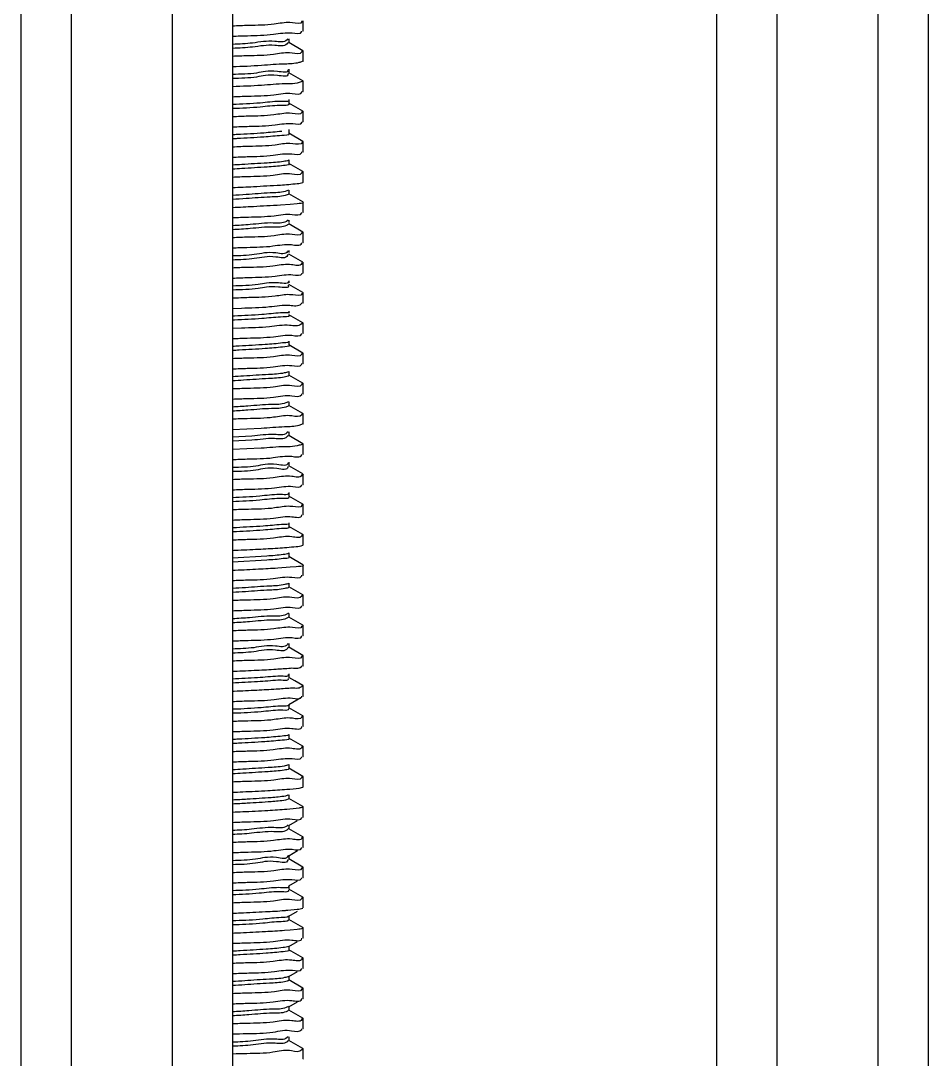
# Model space of a CAD drawing. Extents: x 12811826 to 27008858, y -1172757 to 50528.
# Drawn here: x 13487468.3 to 13487730, y -155750.6 to -155450.9 of the extents above; entities that cross this region are included whole.
import ezdxf

# ---------------------------------------------------------------- set-up
doc = ezdxf.new("R2010")
doc.units = 0
doc.header["$LTSCALE"] = 1000
doc.header["$MEASUREMENT"] = 0
doc.layers.add('02___PRT_ALL_AXES', color=7, linetype='Continuous')

# ---------------------------------------------------------------- blocks, each defined once
blk = doc.blocks.new('抗震大样2')
at = {"color": 2, "linetype": 'Continuous'}
for p, q in [((3950.32, 185.93), (3950.32, -2472.71)), ((3971.09, 185.93), (3971.09, -2472.71)), ((4012.63, 185.93), (4012.63, -2472.71)), ((4037.56, 185.93), (4037.56, -2472.71)), ((4303.42, 185.93), (4303.42, -2472.71)), ((4324.19, 185.93), (4324.19, -2472.71)), ((4261.88, -266.34), (4261.88, -2020.43)), ((4236.96, -283.61), (4236.96, -2003.17))]:
    blk.add_line(p, q, dxfattribs=at)
at = {"color": 133, "linetype": 'Continuous'}
for p, q in [((4062.27, -471.73), (4061.21, -471.64)), ((4066.17, -470.95), (4066.18, -471.22)), ((4066.52, -475.18), (4066.64, -475.04)), ((4060.39, -478.31), (4060.04, -478.76)), ((4060.88, -480.03), (4060.88, -478.37)), ((4060.46, -479.83), (4060.04, -480.42)), ((4066.52, -483.22), (4060.75, -479.88)), ((4066.16, -483.34), (4066.1, -483.71)), ((4066.52, -483.22), (4066.64, -483.35)), ((4062.1, -484.21), (4061.08, -484.11)), ((4066.52, -487.64), (4066.64, -487.51)), ((4060.41, -491.06), (4060.42, -491.12)), ((4060.88, -492.49), (4060.88, -490.83)), ((4060.38, -492.64), (4060.42, -492.78)), ((4066.52, -495.68), (4060.75, -492.34)), ((4066.52, -495.68), (4066.64, -495.82)), ((4061.32, -496.88), (4059.2, -496.91)), ((4066.52, -500.11), (4066.64, -499.97)), ((4066.52, -508.14), (4060.75, -504.8)), ((4060.88, -504.95), (4060.88, -503.29)), ((4062.17, -509.12), (4061.09, -509.03)), ((4066.16, -508.29), (4066.13, -508.63)), ((4066.52, -508.14), (4066.64, -508.28)), ((4066.52, -512.57), (4066.64, -512.43)), ((4066.52, -520.6), (4060.75, -517.26)), ((4060.88, -517.42), (4060.88, -515.76)), ((4062.43, -521.56), (4061.21, -521.47)), ((4066.52, -520.6), (4066.64, -520.74)), ((4066.52, -525.03), (4066.64, -524.9)), ((4066.52, -533.07), (4060.75, -529.73)), ((4060.88, -529.88), (4060.88, -528.22)), ((4062, -534.07), (4061.08, -533.98)), ((4066.14, -533.16), (4066.05, -533.55)), ((4066.52, -533.07), (4066.64, -533.2)), ((4066.52, -537.49), (4066.64, -537.36)), ((4060.67, -540.7), (4059.24, -541.22)), ((4066.52, -545.53), (4060.75, -542.19)), ((4060.88, -542.34), (4060.88, -540.68)), ((4061.27, -546.65), (4057.26, -546.9)), ((4064.23, -546.28), (4061.27, -546.65)), ((4066.52, -545.53), (4066.64, -545.67)), ((4066.52, -549.96), (4066.64, -549.82)), ((4060.53, -553.07), (4059.78, -553.59)), ((4066.52, -557.99), (4060.75, -554.65)), ((4060.88, -553.97), (4060.88, -553.14)), ((4062.12, -558.98), (4061.09, -558.88)), ((4066.18, -558.08), (4066.08, -558.49)), ((4066.52, -557.99), (4066.64, -558.13)), ((4066.52, -562.42), (4066.64, -562.28)), ((4060.31, -565.65), (4060.21, -565.95)), ((4060.36, -567.07), (4060.21, -567.61)), ((4066.52, -570.45), (4060.75, -567.11)), ((4060.88, -566.44), (4060.88, -565.6)), ((4061.88, -571.46), (4061.08, -571.38)), ((4066.12, -570.55), (4066.05, -570.93)), ((4066.52, -570.45), (4066.64, -570.59)), ((4066.52, -574.88), (4066.64, -574.74)), ((4060.44, -579.81), (4060.54, -579.98)), ((4066.52, -582.92), (4060.75, -579.57)), ((4060.88, -578.9), (4060.88, -578.07)), ((4062.44, -583.87), (4061.09, -583.78)), ((4066.52, -582.92), (4066.64, -583.05)), ((4037.56, -589.47), (4041.21, -589.31)), ((4060.88, -591.36), (4060.88, -590.53)), ((4066.52, -587.34), (4066.64, -587.21)), ((4038.39, -592.63), (4037.56, -592.67)), ((4038.39, -594.29), (4037.56, -594.33)), ((4066.52, -595.38), (4060.75, -592.04)), ((4041.21, -597.61), (4037.56, -597.78)), ((4066.26, -595.33), (4065.86, -595.87)), ((4066.52, -595.38), (4066.64, -595.51)), ((4060.88, -604.65), (4060.88, -602.99)), ((4066.52, -599.81), (4066.64, -599.67)), ((4066.52, -607.84), (4060.75, -604.5)), ((4062.05, -608.84), (4061.08, -608.74)), ((4066.17, -607.94), (4066.08, -608.33)), ((4066.52, -607.84), (4066.64, -607.98)), ((4060.88, -617.12), (4060.88, -615.45)), ((4066.52, -612.27), (4066.64, -612.13)), ((4066.52, -620.3), (4060.75, -616.96)), ((4066.15, -620.39), (4066.05, -620.79)), ((4066.52, -620.3), (4066.64, -620.44)), ((4062.02, -621.3), (4061.08, -621.21)), ((4066.52, -624.73), (4066.64, -624.59)), ((4060.62, -627.89), (4059.48, -628.42)), ((4060.88, -629.58), (4060.88, -627.92)), ((4066.52, -632.77), (4060.75, -629.42)), ((4066.18, -632.85), (4066.07, -633.26)), ((4066.52, -632.77), (4066.64, -632.9)), ((4062.06, -633.76), (4061.08, -633.67)), ((4066.52, -637.19), (4066.64, -637.06)), ((4037.56, -639.32), (4049.34, -638.76)), ((4060.43, -640.3), (4059.98, -640.78)), ((4060.52, -641.84), (4059.98, -642.44)), ((4066.52, -645.23), (4060.75, -641.89)), ((4060.88, -642.04), (4060.88, -640.38)), ((4045.58, -642.08), (4037.56, -642.52)), ((4045.58, -643.75), (4037.56, -644.18)), ((4066.52, -645.23), (4066.64, -645.36)), ((4049.34, -647.07), (4037.56, -647.63)), ((4061.31, -646.46), (4059.02, -646.48)), ((4066.52, -649.65), (4066.64, -649.52)), ((4060.34, -654.6), (4060.37, -654.81)), ((4060.36, -653.04), (4060.37, -653.15)), ((4066.52, -657.69), (4060.75, -654.35)), ((4060.88, -654.5), (4060.88, -652.84)), ((4061.94, -658.69), (4061.08, -658.61)), ((4066.13, -657.79), (4066.05, -658.17)), ((4066.52, -657.69), (4066.64, -657.83)), ((4066.52, -662.12), (4066.64, -661.98)), ((4066.52, -670.15), (4060.75, -666.81)), ((4060.88, -666.97), (4060.88, -665.3)), ((4062.34, -671.12), (4061.21, -671.02)), ((4066.18, -670.33), (4066.17, -670.63)), ((4066.52, -670.15), (4066.64, -670.29)), ((4066.52, -674.58), (4066.64, -674.44)), ((4066.52, -682.62), (4060.75, -679.27)), ((4060.88, -679.43), (4060.88, -677.77)), ((4062.06, -683.61), (4061.08, -683.52)), ((4066.14, -682.8), (4066.14, -683.08)), ((4066.52, -682.62), (4066.64, -682.75)), ((4066.52, -687.04), (4066.64, -686.91)), ((4051.63, -691.54), (4037.56, -692.37)), ((4051.63, -693.2), (4037.56, -694.03)), ((4066.52, -695.08), (4060.75, -691.74)), ((4060.88, -691.89), (4060.88, -690.23)), ((4061.24, -696.16), (4056.18, -696.52)), ((4063.77, -695.89), (4061.24, -696.16)), ((4066.52, -695.08), (4066.64, -695.21)), ((4066.52, -699.5), (4066.64, -699.37)), ((4066.52, -707.54), (4060.75, -704.2)), ((4060.88, -704.35), (4060.88, -702.69)), ((4062.03, -708.54), (4061.08, -708.44)), ((4066.16, -707.62), (4066.05, -708.02)), ((4066.52, -707.54), (4066.64, -707.68)), ((4066.52, -711.97), (4066.64, -711.83)), ((4060.56, -715.09), (4059.7, -715.61)), ((4066.52, -720), (4060.75, -716.66)), ((4060.88, -716.82), (4060.88, -715.15)), ((4062.22, -720.98), (4061.21, -720.89)), ((4066.17, -720.21), (4066.18, -720.46)), ((4066.52, -720), (4066.64, -720.14)), ((4060.33, -727.61), (4060.15, -727.98)), ((4060.88, -729.28), (4060.88, -727.62)), ((4066.52, -724.43), (4066.64, -724.29)), ((4060.38, -729.13), (4060.15, -729.64)), ((4066.52, -732.46), (4060.75, -729.12)), ((4062.17, -733.45), (4061.09, -733.35)), ((4066.16, -732.62), (4066.13, -732.95)), ((4066.52, -732.46), (4066.64, -732.6)), ((4060.88, -741.74), (4060.88, -740.08)), ((4066.52, -736.89), (4066.64, -736.76)), ((4060.47, -741.93), (4060.5, -742)), ((4063.18, -742.99), (4060.75, -741.59)), ((4066.52, -744.93), (4063.18, -742.99)), ((4066.27, -744.9), (4065.91, -745.4)), ((4066.52, -744.93), (4066.64, -745.06)), ((4060.75, -752.7), (4065.66, -749.85)), ((4060.88, -754.2), (4060.88, -752.54)), ((4066.52, -749.35), (4066.64, -749.22)), ((4066.52, -757.39), (4060.75, -754.05)), ((4066.17, -757.52), (4066.13, -757.88)), ((4066.52, -757.39), (4066.64, -757.53)), ((4062.23, -758.37), (4061.21, -758.27)), ((4066.52, -761.82), (4066.64, -761.68)), ((4060.88, -766.67), (4060.88, -765)), ((4066.52, -769.85), (4060.75, -766.51)), ((4066.13, -770.03), (4066.13, -770.32)), ((4066.52, -769.85), (4066.64, -769.99)), ((4062.01, -770.85), (4061.08, -770.76)), ((4066.52, -774.28), (4066.64, -774.14)), ((4066.52, -782.31), (4060.75, -778.97)), ((4060.88, -779.13), (4060.88, -777.47)), ((4062.11, -783.3), (4061.09, -783.21)), ((4066.18, -782.4), (4066.08, -782.81)), ((4066.52, -782.31), (4066.64, -782.45)), ((4064.95, -787.12), (4066.52, -786.74)), ((4066.52, -786.74), (4066.64, -786.6)), ((4060.37, -790.09), (4059.39, -790.45)), ((4060.88, -791.59), (4059.39, -792.11)), ((4060.44, -790.05), (4060.37, -790.09)), ((4060.64, -789.93), (4060.44, -790.05)), ((4066.52, -794.78), (4060.75, -791.44)), ((4060.88, -791.59), (4060.88, -789.93)), ((4065.34, -795.35), (4064.95, -795.43)), ((4065.48, -795.31), (4065.34, -795.35)), ((4066.52, -794.78), (4066.64, -794.91)), ((4066.52, -799.2), (4066.64, -799.07)), ((4060.47, -802.31), (4059.9, -802.81)), ((4060.56, -803.85), (4059.9, -804.47)), ((4060.75, -802.54), (4064.32, -800.48)), ((4066.52, -807.24), (4060.75, -803.9)), ((4060.88, -804.05), (4060.88, -802.39)), ((4062.15, -808.22), (4061.08, -808.13)), ((4066.16, -807.43), (4066.16, -807.7)), ((4066.52, -807.24), (4066.64, -807.37)), ((4060.75, -815.01), (4064.32, -812.94)), ((4066.52, -811.67), (4066.64, -811.53)), ((4060.32, -815), (4060.31, -815.17)), ((4060.32, -816.54), (4060.31, -816.83)), ((4066.52, -819.7), (4060.75, -816.36)), ((4060.88, -816.51), (4060.88, -814.85)), ((4062.19, -820.68), (4061.09, -820.59)), ((4066.16, -819.86), (4066.14, -820.18)), ((4066.52, -819.7), (4066.64, -819.84)), ((4060.75, -827.47), (4064.32, -825.4)), ((4066.52, -824.13), (4066.64, -823.99)), ((4066.52, -832.16), (4060.75, -828.82)), ((4060.88, -828.98), (4060.88, -827.32)), ((4062.04, -833.16), (4061.08, -833.07)), ((4066.17, -832.26), (4066.09, -832.64)), ((4066.52, -832.16), (4066.64, -832.3)), ((4060.38, -837.42), (4064.24, -837.07)), ((4060.75, -839.93), (4064.32, -837.87)), ((4066.52, -836.59), (4066.54, -836.58)), ((4066.52, -844.63), (4060.75, -841.29)), ((4060.88, -841.44), (4060.8, -841.56)), ((4060.88, -841.44), (4060.88, -839.78)), ((4061.28, -845.64), (4058.98, -845.88)), ((4064.24, -845.38), (4061.28, -845.64)), ((4066.52, -844.63), (4066.64, -844.76)), ((4066.64, -844.76), (4066.54, -844.88)), ((4060.75, -852.39), (4064.32, -850.33)), ((4066.52, -849.05), (4066.64, -848.92)), ((4066.52, -857.09), (4060.75, -853.75)), ((4060.88, -853.9), (4060.88, -852.24)), ((4061.97, -858.09), (4061.08, -858.01)), ((4066.13, -857.27), (4066.12, -857.55)), ((4066.52, -857.09), (4066.64, -857.22)), ((4060.75, -864.86), (4064.32, -862.79)), ((4066.52, -861.52), (4066.64, -861.38)), ((4066.52, -869.55), (4060.75, -866.21)), ((4060.88, -866.36), (4060.88, -864.7)), ((4062.23, -870.53), (4061.21, -870.43)), ((4066.17, -869.69), (4066.13, -870.04)), ((4066.52, -869.55), (4066.64, -869.69)), ((4060.58, -877.11), (4059.62, -877.64)), ((4060.75, -877.32), (4064.32, -875.25)), ((4060.88, -878.83), (4060.88, -877.16)), ((4066.52, -873.98), (4066.64, -873.84)), ((4066.52, -882.01), (4060.75, -878.67)), ((4061.93, -883.02), (4061.08, -882.93)), ((4066.13, -882.11), (4066.05, -882.49)), ((4066.52, -882.01), (4066.64, -882.15)), ((4060.48, -889.6), (4060.09, -890)), ((4060.88, -891.29), (4060.88, -889.63)), ((4066.52, -886.44), (4066.64, -886.3)), ((4060.54, -891.17), (4060.09, -891.67)), ((4066.52, -894.48), (4060.75, -891.13)), ((4066.25, -894.53), (4066.05, -894.97)), ((4066.52, -894.48), (4066.64, -894.61)), ((4061.91, -895.48), (4061.1, -895.33)), ((4066.52, -898.9), (4066.64, -898.77))]:
    blk.add_line(p, q, dxfattribs=at)
for points, start_tangent, end_tangent in [([(4061.21, -471.64), (4054.77, -472.29), (4044.21, -472.85), (4037.56, -473.11)], (-0.998447, 0.055708), (-0.998839, -0.048165)), ([(4066.18, -471.22), (4062.27, -471.73)], (-0.106056, -0.99436), (-0.993885, 0.110416)), ([(4037.56, -477.26), (4043.72, -477.03), (4054.46, -476.46), (4062.1, -475.9)], (0.998881, 0.047288), (0.992401, -0.123048)), ([(4060.04, -478.76), (4054.98, -479.41), (4045.84, -480.06), (4037.56, -480.6)], (-0.691608, -0.722273), (-0.999544, -0.030187)), ([(4062.1, -475.9), (4066.12, -475.33), (4066.15, -475.14)], (0.992401, -0.123048), (0.108519, 0.994094)), ([(4060.04, -480.42), (4054.98, -481.07), (4045.84, -481.72), (4037.56, -482.26)], (-0.691608, -0.722273), (-0.999544, -0.030187)), ([(4061.08, -484.11), (4054.46, -484.77), (4043.72, -485.34), (4037.56, -485.57)], (-0.997927, 0.064354), (-0.998881, -0.047288)), ([(4059.2, -488.6), (4065.04, -488.01), (4066.44, -487.51)], (0.999899, 0.014226), (0.859509, 0.51112)), ([(4066.1, -483.71), (4062.1, -484.21)], (-0.297036, -0.954866), (-0.992401, 0.123048)), ([(4037.56, -489.77), (4049.53, -489.2), (4059.2, -488.6)], (0.999271, 0.038179), (0.999899, 0.014226)), ([(4060.42, -491.12), (4056.03, -491.77), (4047.46, -492.42), (4037.56, -493.02)], (0.169916, -0.985459), (-0.999672, -0.025605)), ([(4060.42, -492.78), (4056.03, -493.43), (4047.46, -494.08), (4037.56, -494.68)], (0.169916, -0.985459), (-0.999672, -0.025605)), ([(4065.04, -496.32), (4061.32, -496.88)], (-0.964994, -0.262273), (-0.999217, -0.039577)), ([(4066.56, -495.74), (4065.04, -496.32)], (-0.702693, -0.711493), (-0.964994, -0.262273)), ([(4059.2, -496.91), (4049.53, -497.51), (4037.56, -498.08)], (-0.999899, -0.014226), (-0.999271, -0.038179)), ([(4037.56, -502.18), (4043.96, -501.94), (4054.57, -501.38), (4062.17, -500.82)], (0.998857, 0.04779), (0.992906, -0.118901)), ([(4062.17, -500.82), (4066.15, -500.25), (4066.16, -500.09)], (0.992906, -0.118901), (0.037511, 0.999296)), ([(4056.99, -504.13), (4049, -504.78), (4037.56, -505.44)], (-0.999725, -0.023457), (-0.999085, -0.042764)), ([(4060.69, -503.49), (4056.99, -504.13)], (0.586456, -0.809981), (-0.999725, -0.023457)), ([(4056.99, -505.79), (4049, -506.45), (4037.56, -507.1)], (-0.999725, -0.023457), (-0.999085, -0.042764)), ([(4061.09, -509.03), (4054.57, -509.69), (4043.96, -510.25), (4037.56, -510.49)], (-0.998251, 0.059117), (-0.998857, -0.04779)), ([(4060.67, -505.13), (4060.68, -505.14), (4056.99, -505.79)], (0.634076, -0.773271), (-0.999725, -0.023457)), ([(4066.13, -508.63), (4062.17, -509.12)], (-0.217048, -0.976161), (-0.992906, 0.118901)), ([(4037.56, -514.65), (4044.46, -514.38), (4055.14, -513.81), (4062.43, -513.25)], (0.998826, 0.048448), (0.994776, -0.102082)), ([(4062.43, -513.25), (4066.21, -512.69), (4066.21, -512.6)], (0.994776, -0.102082), (-0.106244, 0.99434)), ([(4057.84, -516.5), (4050.46, -517.15), (4039.49, -517.8), (4037.56, -517.9)], (-0.995299, -0.096851), (-0.998676, -0.051438)), ([(4060.81, -517.48), (4060.84, -517.51), (4057.84, -518.16)], (0.67988, -0.733323), (-0.995299, -0.096851)), ([(4057.84, -518.16), (4050.46, -518.81), (4039.49, -519.46), (4037.56, -519.56)], (-0.995299, -0.096851), (-0.998676, -0.051438)), ([(4061.21, -521.47), (4055.14, -522.11), (4044.46, -522.69), (4037.56, -522.96)], (-0.999163, 0.0409), (-0.998826, -0.048448)), ([(4066.2, -520.82), (4066.21, -521), (4062.43, -521.56)], (0.174037, -0.984739), (-0.994776, 0.102082)), ([(4037.56, -527.11), (4043.62, -526.88), (4054.34, -526.32), (4062, -525.76)], (0.998892, 0.047055), (0.992157, -0.124997)), ([(4062, -525.76), (4066.07, -525.19), (4066.12, -524.97)], (0.992157, -0.124997), (0.16345, 0.986552)), ([(4058.59, -528.86), (4051.84, -529.51), (4041.35, -530.16), (4037.56, -530.38)], (-0.985739, -0.168282), (-0.998598, -0.052937)), ([(4058.59, -530.52), (4051.84, -531.17), (4041.35, -531.82), (4037.56, -532.04)], (-0.985739, -0.168282), (-0.998598, -0.052937)), ([(4060.74, -528.35), (4058.59, -528.86)], (-0.887005, -0.461759), (-0.985739, -0.168282)), ([(4060.88, -529.88), (4058.59, -530.52)], (-0.185893, -0.98257), (-0.985739, -0.168282)), ([(4061.08, -533.98), (4054.34, -534.63), (4043.62, -535.19), (4037.56, -535.42)], (-0.997534, 0.070186), (-0.998892, -0.047055)), ([(4066.05, -533.55), (4062, -534.07)], (-0.345802, -0.938308), (-0.992157, 0.124997)), ([(4037.56, -539.63), (4046.24, -539.22), (4057.26, -538.59)], (0.999127, 0.041782), (0.998921, 0.046448)), ([(4057.26, -538.59), (4064.23, -537.98), (4066.52, -537.49)], (0.998921, 0.046448), (0.886597, 0.462542)), ([(4059.24, -541.22), (4053.13, -541.87), (4043.14, -542.53), (4037.56, -542.85)], (-0.961899, -0.273406), (-0.99884, -0.048143)), ([(4059.24, -542.89), (4053.13, -543.54), (4043.14, -544.19), (4037.56, -544.51)], (-0.961899, -0.273406), (-0.99884, -0.048143)), ([(4060.8, -542.26), (4059.24, -542.89)], (-0.688103, -0.725613), (-0.961899, -0.273406)), ([(4057.26, -546.9), (4046.24, -547.53), (4037.56, -547.94)], (-0.998921, -0.046448), (-0.999127, -0.041782)), ([(4066.64, -545.67), (4064.23, -546.28)], (0.105758, -0.994392), (-0.988947, -0.148272)), ([(4037.56, -552.03), (4044.09, -551.79), (4054.65, -551.22), (4062.12, -550.67)], (0.998849, 0.047965), (0.992368, -0.123309)), ([(4062.12, -550.67), (4066.11, -550.11), (4066.16, -549.89)], (0.992368, -0.123309), (0.177236, 0.984168)), ([(4059.78, -553.59), (4054.33, -554.24), (4044.87, -554.89), (4037.56, -555.35)], (-0.873237, -0.487296), (-0.999189, -0.040262)), ([(4059.78, -555.25), (4054.33, -555.9), (4044.87, -556.55), (4037.56, -557.02)], (-0.873237, -0.487296), (-0.999189, -0.040262)), ([(4060.65, -554.59), (4059.78, -555.25)], (-0.555075, -0.8318), (-0.873237, -0.487296)), ([(4061.09, -558.88), (4054.65, -559.53), (4044.09, -560.09), (4037.56, -560.34)], (-0.998235, 0.05938), (-0.998849, -0.047965)), ([(4066.08, -558.49), (4062.12, -558.98)], (-0.376431, -0.926444), (-0.992368, 0.123309)), ([(4037.56, -564.5), (4043.49, -564.28), (4054.2, -563.71), (4061.88, -563.16)], (0.998904, 0.046805), (0.992123, -0.125269)), ([(4061.88, -563.16), (4066.06, -562.58), (4066.11, -562.36)], (0.992123, -0.125269), (0.138161, 0.99041)), ([(4060.21, -565.95), (4055.44, -566.6), (4046.53, -567.25), (4037.56, -567.83)], (-0.393195, -0.919455), (-0.999735, -0.023035)), ([(4060.21, -567.61), (4055.44, -568.26), (4046.53, -568.91), (4037.56, -569.49)], (-0.393195, -0.919455), (-0.999735, -0.023035)), ([(4061.08, -571.38), (4054.2, -572.02), (4043.49, -572.58), (4037.56, -572.8)], (-0.996939, 0.078188), (-0.998904, -0.046805)), ([(4066.05, -570.93), (4061.88, -571.46)], (-0.309936, -0.950758), (-0.992123, 0.125269)), ([(4037.56, -576.96), (4044.27, -576.7), (4055.09, -576.12), (4062.44, -575.56)], (0.998843, 0.048094), (0.994508, -0.104657)), ([(4062.44, -575.56), (4066.2, -575.01), (4066.2, -574.91)], (0.994508, -0.104657), (-0.087546, 0.99616)), ([(4060.54, -578.31), (4056.45, -578.96), (4048.12, -579.62), (4037.56, -580.23)], (0.445337, -0.895363), (-0.999459, -0.032883)), ([(4060.54, -579.98), (4056.45, -580.63), (4048.12, -581.28), (4037.56, -581.89)], (0.445337, -0.895363), (-0.999459, -0.032883)), ([(4060.54, -578.31), (4060.54, -578.32)], (0.445337, -0.895363), (0.436633, -0.89964)), ([(4061.09, -583.78), (4055.09, -584.43), (4044.27, -585.01), (4037.56, -585.27)], (-0.99936, 0.035767), (-0.998843, -0.048094)), ([(4066.19, -583.12), (4066.2, -583.32), (4062.44, -583.87)], (0.155313, -0.987865), (-0.994508, 0.104657)), ([(4041.21, -589.31), (4052.77, -588.72), (4061.17, -588.14)], (0.99896, 0.045596), (0.994954, -0.100336)), ([(4061.17, -588.14), (4065.86, -587.56), (4066.2, -587.14)], (0.994954, -0.100336), (0.529618, 0.848236)), ([(4057.36, -591.33), (4049.63, -591.98), (4038.39, -592.63)], (-0.998377, -0.056946), (-0.998671, -0.051533)), ([(4057.36, -592.99), (4049.63, -593.64), (4038.39, -594.29)], (-0.998377, -0.056946), (-0.998671, -0.051533)), ([(4060.76, -590.68), (4057.36, -591.33)], (0.629538, -0.77697), (-0.998377, -0.056946)), ([(4060.62, -592.22), (4060.76, -592.34), (4057.36, -592.99)], (0.818896, -0.573941), (-0.998377, -0.056946)), ([(4061.06, -596.44), (4052.77, -597.03), (4041.21, -597.61)], (-0.995613, 0.093564), (-0.99896, -0.045596)), ([(4065.86, -595.87), (4061.17, -596.45), (4061.06, -596.44)], (-0.707364, -0.70685), (-0.995613, 0.093564)), ([(4037.56, -601.88), (4043.65, -601.66), (4054.39, -601.09), (4062.05, -600.53)], (0.998888, 0.047144), (0.992219, -0.124506)), ([(4060.77, -603.19), (4058.17, -603.69)], (-0.861057, -0.508509), (-0.992117, -0.125316)), ([(4062.05, -600.53), (4066.11, -599.96), (4066.15, -599.75)], (0.992219, -0.124506), (0.153643, 0.988126)), ([(4058.17, -603.69), (4051.05, -604.34), (4040.28, -604.99), (4037.56, -605.14)], (-0.992117, -0.125316), (-0.998607, -0.052769)), ([(4058.17, -605.35), (4051.05, -606), (4040.28, -606.65), (4037.56, -606.8)], (-0.992117, -0.125316), (-0.998607, -0.052769)), ([(4060.85, -604.68), (4060.87, -604.7), (4058.17, -605.35)], (0.596848, -0.802355), (-0.992117, -0.125316)), ([(4061.08, -608.74), (4054.39, -609.4), (4043.65, -609.96), (4037.56, -610.19)], (-0.997737, 0.067236), (-0.998888, -0.047144)), ([(4066.08, -608.33), (4062.05, -608.84)], (-0.344118, -0.938927), (-0.992219, 0.124506)), ([(4037.56, -614.35), (4043.64, -614.12), (4054.37, -613.55), (4062.02, -612.99)], (0.99889, 0.047098), (0.992166, -0.124929)), ([(4058.88, -616.06), (4052.39, -616.71), (4042.11, -617.36), (4037.56, -617.62)], (-0.978604, -0.205753), (-0.998642, -0.052101)), ([(4060.71, -615.54), (4058.88, -616.06)], (-0.882256, -0.47077), (-0.978604, -0.205753)), ([(4062.02, -612.99), (4066.07, -612.43), (4066.13, -612.2)], (0.992166, -0.124929), (0.175289, 0.984517)), ([(4058.88, -617.72), (4052.39, -618.37), (4042.11, -619.02), (4037.56, -619.29)], (-0.978604, -0.205753), (-0.998642, -0.052101)), ([(4060.85, -617.09), (4058.88, -617.72)], (-0.601087, -0.799183), (-0.978604, -0.205753)), ([(4061.08, -621.21), (4054.37, -621.86), (4043.64, -622.43), (4037.56, -622.65)], (-0.997666, 0.068284), (-0.99889, -0.047098)), ([(4066.05, -620.79), (4062.02, -621.3)], (-0.36109, -0.932531), (-0.992166, 0.124929)), ([(4062.06, -625.45), (4066.1, -624.89), (4066.16, -624.66)], (0.992198, -0.124674), (0.19624, 0.980556)), ([(4037.56, -626.81), (4043.63, -626.58), (4054.47, -626.01), (4062.06, -625.45)], (0.998898, 0.046941), (0.992198, -0.124674)), ([(4059.48, -628.42), (4053.65, -629.07), (4043.88, -629.72), (4037.56, -630.11)], (-0.939471, -0.342629), (-0.998908, -0.04672)), ([(4059.48, -630.08), (4053.65, -630.73), (4043.88, -631.38), (4037.56, -631.77)], (-0.939471, -0.342629), (-0.998908, -0.04672)), ([(4060.74, -629.45), (4059.48, -630.08)], (-0.678057, -0.735009), (-0.939471, -0.342629)), ([(4066.07, -633.26), (4062.06, -633.76)], (-0.391567, -0.920149), (-0.992198, 0.124674)), ([(4061.08, -633.67), (4054.47, -634.32), (4043.63, -634.89), (4037.56, -635.12)], (-0.997901, 0.064753), (-0.998898, -0.046941)), ([(4059.02, -638.17), (4065.05, -637.56), (4066.42, -637.03)], (0.999946, 0.010379), (0.843755, 0.536729)), ([(4059.98, -640.78), (4054.81, -641.43), (4045.58, -642.08)], (-0.761654, -0.647984), (-0.998241, -0.05929)), ([(4049.34, -638.76), (4059.02, -638.17)], (0.998623, 0.052464), (0.999946, 0.010379)), ([(4059.98, -642.44), (4054.81, -643.09), (4045.58, -643.75)], (-0.761654, -0.647984), (-0.998241, -0.05929)), ([(4065.05, -645.87), (4061.31, -646.46)], (-0.95936, -0.282185), (-0.999374, -0.035371)), ([(4066.53, -645.26), (4065.05, -645.87)], (-0.693682, -0.720281), (-0.95936, -0.282185)), ([(4037.56, -651.73), (4043.56, -651.51), (4054.27, -650.95), (4061.94, -650.39)], (0.998898, 0.046933), (0.992139, -0.125138)), ([(4059.02, -646.48), (4049.34, -647.07)], (-0.999946, -0.010379), (-0.998623, -0.052464)), ([(4061.94, -650.39), (4066.06, -649.82), (4066.11, -649.59)], (0.992139, -0.125138), (0.148119, 0.98897)), ([(4060.37, -653.15), (4055.87, -653.8), (4047.21, -654.45), (4037.56, -655.04)], (0.025188, -0.999683), (-0.999739, -0.022843)), ([(4060.37, -654.81), (4055.87, -655.46), (4047.21, -656.11), (4037.56, -656.7)], (0.025188, -0.999683), (-0.999739, -0.022843)), ([(4061.08, -658.61), (4054.27, -659.25), (4043.56, -659.82), (4037.56, -660.04)], (-0.997234, 0.074328), (-0.998898, -0.046933)), ([(4066.05, -658.17), (4061.94, -658.69)], (-0.32459, -0.945855), (-0.992139, 0.125138)), ([(4037.56, -664.19), (4044.08, -663.95), (4054.91, -663.37), (4062.34, -662.81)], (0.998856, 0.047828), (0.993523, -0.113632)), ([(4062.34, -662.81), (4066.18, -662.25), (4066.18, -662.12)], (0.993523, -0.113632), (-0.007665, 0.999971)), ([(4056.84, -666.16), (4048.76, -666.81), (4037.56, -667.45)], (-0.999958, -0.009208), (-0.999184, -0.040395)), ([(4060.66, -665.52), (4056.84, -666.16)], (0.557402, -0.830243), (-0.999958, -0.009208)), ([(4060.63, -667.15), (4060.65, -667.17), (4056.84, -667.82)], (0.606904, -0.794775), (-0.999958, -0.009208)), ([(4056.84, -667.82), (4048.76, -668.47), (4037.56, -669.11)], (-0.999958, -0.009208), (-0.999184, -0.040395)), ([(4061.21, -671.02), (4054.91, -671.68), (4044.08, -672.26), (4037.56, -672.5)], (-0.998614, 0.05264), (-0.998856, -0.047828)), ([(4066.17, -670.63), (4062.34, -671.12)], (-0.173532, -0.984828), (-0.993523, 0.113632)), ([(4037.56, -676.66), (4043.59, -676.43), (4054.38, -675.86), (4062.06, -675.3)], (0.998897, 0.046959), (0.993417, -0.114556)), ([(4062.06, -675.3), (4066.15, -674.72), (4066.15, -674.59)], (0.993417, -0.114556), (-0.036243, 0.999343)), ([(4057.71, -678.52), (4050.24, -679.17), (4039.2, -679.82), (4037.56, -679.91)], (-0.996274, -0.086245), (-0.998717, -0.05064)), ([(4057.71, -680.19), (4050.24, -680.84), (4039.2, -681.49), (4037.56, -681.57)], (-0.996274, -0.086245), (-0.998717, -0.05064)), ([(4060.82, -677.87), (4057.71, -678.52)], (0.586833, -0.809708), (-0.996274, -0.086245)), ([(4060.8, -679.51), (4060.82, -679.53), (4057.71, -680.19)], (0.687823, -0.725878), (-0.996274, -0.086245)), ([(4061.08, -683.52), (4054.38, -684.17), (4043.59, -684.74), (4037.56, -684.97)], (-0.997917, 0.064505), (-0.998897, -0.046959)), ([(4066.14, -683.08), (4062.06, -683.61)], (-0.109307, -0.994008), (-0.993417, 0.114556)), ([(4037.56, -689.17), (4038.71, -689.12), (4048.27, -688.67), (4056.18, -688.21)], (0.999043, 0.043742), (0.9979, 0.064776)), ([(4056.18, -688.21), (4063.77, -687.58)], (0.9979, 0.064776), (0.993248, 0.116009)), ([(4063.77, -687.58), (4066.54, -687.08)], (0.993248, 0.116009), (0.859313, 0.51145)), ([(4058.48, -690.89), (4051.63, -691.54)], (-0.987944, -0.154812), (-0.997318, -0.07319)), ([(4058.48, -692.55), (4051.63, -693.2)], (-0.987944, -0.154812), (-0.997318, -0.07319)), ([(4060.75, -690.38), (4058.48, -690.89)], (-0.884571, -0.466406), (-0.987944, -0.154812)), ([(4060.88, -691.89), (4060.88, -691.9), (4058.48, -692.55)], (0.147929, -0.988998), (-0.987944, -0.154812)), ([(4056.18, -696.52), (4048.27, -696.97), (4038.71, -697.43), (4037.56, -697.48)], (-0.9979, -0.064776), (-0.999043, -0.043742)), ([(4066.61, -695.23), (4066.63, -695.26), (4063.77, -695.89)], (0.601416, -0.798936), (-0.993248, -0.116009)), ([(4037.56, -701.58), (4043.64, -701.36), (4054.37, -700.79), (4062.03, -700.23)], (0.998891, 0.047087), (0.992166, -0.124923)), ([(4062.03, -700.23), (4066.07, -699.67), (4066.14, -699.43)], (0.992166, -0.124923), (0.192276, 0.981341)), ([(4059.14, -703.25), (4052.93, -703.9), (4042.87, -704.55), (4037.56, -704.87)], (-0.967605, -0.252469), (-0.998724, -0.050496)), ([(4059.14, -704.91), (4052.93, -705.56), (4042.87, -706.21), (4037.56, -706.53)], (-0.967605, -0.252469), (-0.998724, -0.050496)), ([(4060.68, -702.73), (4059.14, -703.25)], (-0.865218, -0.501396), (-0.967605, -0.252469)), ([(4060.81, -704.29), (4059.14, -704.91)], (-0.680708, -0.732555), (-0.967605, -0.252469)), ([(4061.08, -708.44), (4054.37, -709.1), (4043.64, -709.66), (4037.56, -709.89)], (-0.997717, 0.067539), (-0.998891, -0.047087)), ([(4066.05, -708.02), (4062.03, -708.54)], (-0.380685, -0.924705), (-0.992166, 0.124923)), ([(4037.56, -714.05), (4043.75, -713.81), (4054.62, -713.24), (4062.22, -712.67)], (0.998886, 0.047179), (0.994062, -0.108812)), ([(4062.22, -712.67), (4066.18, -712.1), (4066.18, -711.99)], (0.994062, -0.108812), (-0.077049, 0.997027)), ([(4059.7, -715.61), (4054.15, -716.26), (4044.61, -716.92), (4037.56, -717.36)], (-0.897861, -0.44028), (-0.999102, -0.042363)), ([(4059.7, -717.28), (4054.15, -717.93), (4044.61, -718.58), (4037.56, -719.02)], (-0.897861, -0.44028), (-0.999102, -0.042363)), ([(4060.67, -716.64), (4059.7, -717.28)], (-0.632373, -0.774664), (-0.897861, -0.44028)), ([(4061.21, -720.89), (4054.62, -721.55), (4043.75, -722.12), (4037.56, -722.35)], (-0.99827, 0.0588), (-0.998886, -0.047179)), ([(4066.18, -720.46), (4062.22, -720.98)], (-0.061664, -0.998097), (-0.994062, 0.108812)), ([(4037.56, -726.51), (4043.95, -726.27), (4054.56, -725.7), (4062.17, -725.14)], (0.998858, 0.047772), (0.992891, -0.119029)), ([(4062.17, -725.14), (4066.15, -724.57), (4066.16, -724.42)], (0.992891, -0.119029), (0.038991, 0.99924)), ([(4060.15, -727.98), (4055.27, -728.63), (4046.28, -729.28), (4037.56, -729.84)], (-0.525721, -0.850657), (-0.999681, -0.025273)), ([(4060.15, -729.64), (4055.27, -730.29), (4046.28, -730.94), (4037.56, -731.51)], (-0.525721, -0.850657), (-0.999681, -0.025273)), ([(4061.09, -733.35), (4054.56, -734.01), (4043.95, -734.57), (4037.56, -734.82)], (-0.998241, 0.059278), (-0.998858, -0.047772)), ([(4066.13, -732.95), (4062.17, -733.45)], (-0.218764, -0.975778), (-0.992891, 0.119029)), ([(4037.56, -739.02), (4038.24, -738.99), (4047.61, -738.55), (4055.51, -738.11), (4061.45, -737.67)], (0.999044, 0.043712), (0.996013, 0.089208)), ([(4060.5, -740.34), (4056.29, -740.99)], (0.320364, -0.947294), (-0.994913, -0.100742)), ([(4060.49, -740.33), (4060.5, -740.34)], (0.342016, -0.939694), (0.320364, -0.947295)), ([(4061.45, -737.67), (4065.91, -737.1), (4066.21, -736.71)], (0.996013, 0.089208), (0.511036, 0.859559)), ([(4056.29, -740.99), (4047.87, -741.64), (4037.56, -742.22)], (-0.994913, -0.100742), (-0.998692, -0.051122)), ([(4056.29, -742.65), (4047.87, -743.3), (4037.56, -743.88)], (-0.994913, -0.100742), (-0.998692, -0.051122)), ([(4060.5, -742), (4056.29, -742.65)], (0.320364, -0.947294), (-0.994913, -0.100742)), ([(4061.45, -745.98), (4055.51, -746.41), (4047.61, -746.86), (4038.24, -747.3), (4037.56, -747.33)], (-0.996013, -0.089208), (-0.999044, -0.043712)), ([(4065.91, -745.4), (4061.45, -745.98)], (-0.700617, -0.713538), (-0.996013, -0.089208)), ([(4037.56, -751.43), (4043.89, -751.19), (4054.73, -750.62), (4062.23, -750.06)], (0.998871, 0.047496), (0.992742, -0.120261)), ([(4060.73, -752.71), (4057.22, -753.36)], (0.619473, -0.785018), (-0.998989, -0.044957)), ([(4062.23, -750.06), (4066.15, -749.5), (4066.17, -749.33)], (0.992742, -0.120261), (0.07637, 0.99708)), ([(4057.22, -753.36), (4049.39, -754.01), (4038.09, -754.66), (4037.56, -754.68)], (-0.998989, -0.044957), (-0.998941, -0.04602)), ([(4057.22, -755.02), (4049.39, -755.67), (4038.09, -756.32), (4037.56, -756.34)], (-0.998989, -0.044957), (-0.998941, -0.04602)), ([(4060.72, -754.35), (4060.73, -754.37), (4057.22, -755.02)], (0.666241, -0.745737), (-0.998989, -0.044957)), ([(4061.21, -758.27), (4054.73, -758.93), (4043.89, -759.5), (4037.56, -759.74)], (-0.998089, 0.061792), (-0.998871, -0.047496)), ([(4062.01, -762.54), (4066.14, -761.96), (4066.14, -761.83)], (0.993283, -0.115711), (-0.027475, 0.999622)), ([(4066.13, -757.88), (4062.23, -758.37)], (-0.27155, -0.962424), (-0.992742, 0.120261)), ([(4037.56, -763.89), (4043.59, -763.67), (4054.32, -763.1), (4062.01, -762.54)], (0.998896, 0.046975), (0.993283, -0.115711)), ([(4058.05, -765.72), (4050.83, -766.37), (4039.99, -767.02), (4037.56, -767.15)], (-0.993421, -0.114523), (-0.998626, -0.052401)), ([(4060.79, -765.21), (4058.05, -765.72)], (-0.836668, -0.547711), (-0.993421, -0.114523)), ([(4058.05, -767.38), (4050.83, -768.03), (4039.99, -768.68), (4037.56, -768.81)], (-0.993421, -0.114523), (-0.998626, -0.052401)), ([(4060.84, -766.7), (4060.86, -766.73), (4058.05, -767.38)], (0.643434, -0.765502), (-0.993421, -0.114523)), ([(4066.13, -770.32), (4062.01, -770.85)], (-0.117893, -0.993026), (-0.993283, 0.115711)), ([(4061.08, -770.76), (4054.32, -771.41), (4043.59, -771.98), (4037.56, -772.2)], (-0.997697, 0.06783), (-0.998896, -0.046975)), ([(4037.56, -776.36), (4044.08, -776.11), (4054.63, -775.55), (4062.11, -774.99)], (0.998851, 0.047921), (0.992349, -0.123466)), ([(4062.11, -774.99), (4066.1, -774.43), (4066.16, -774.21)], (0.992349, -0.123466), (0.189999, 0.981784)), ([(4058.77, -778.08), (4052.19, -778.73), (4041.83, -779.38), (4037.56, -779.63)], (-0.98162, -0.190845), (-0.998621, -0.052501)), ([(4060.72, -777.57), (4058.77, -778.08)], (-0.885536, -0.464571), (-0.98162, -0.190845)), ([(4058.77, -779.74), (4052.19, -780.39), (4041.83, -781.05), (4037.56, -781.29)], (-0.98162, -0.190845), (-0.998621, -0.052501)), ([(4061.09, -783.21), (4054.63, -783.86), (4044.08, -784.42), (4037.56, -784.67)], (-0.998199, 0.059983), (-0.998851, -0.047921)), ([(4060.87, -779.12), (4058.77, -779.74)], (-0.519932, -0.854208), (-0.98162, -0.190845)), ([(4066.08, -782.81), (4062.11, -783.3)], (-0.388892, -0.921283), (-0.992349, 0.123466)), ([(4037.56, -788.87), (4041.74, -788.68), (4052.1, -788.16), (4059.99, -787.64), (4064.95, -787.12)], (0.999043, 0.043739), (0.988309, 0.152466)), ([(4059.39, -790.45), (4053.45, -791.1), (4043.61, -791.75), (4037.56, -792.08)], (-0.985129, -0.171815), (-0.998706, -0.05085)), ([(4059.39, -792.11), (4053.45, -792.76), (4043.61, -793.41), (4037.56, -793.74)], (-0.985129, -0.171815), (-0.998706, -0.05085)), ([(4064.95, -795.43), (4059.99, -795.95), (4052.1, -796.47), (4041.74, -796.99), (4037.56, -797.18)], (-0.988309, -0.152466), (-0.999043, -0.043739)), ([(4066.55, -794.83), (4065.48, -795.31)], (-0.710712, -0.703483), (-0.96046, -0.278417)), ([(4037.56, -801.28), (4043.65, -801.05), (4054.5, -800.48), (4062.15, -799.92)], (0.998893, 0.047043), (0.993689, -0.112168)), ([(4062.15, -799.92), (4066.17, -799.34), (4066.17, -799.22)], (0.993689, -0.112168), (-0.052828, 0.998604)), ([(4059.9, -802.81), (4054.63, -803.46), (4045.32, -804.11), (4037.56, -804.61)], (-0.813438, -0.581652), (-0.999348, -0.036108)), ([(4059.9, -804.47), (4054.63, -805.12), (4045.32, -805.77), (4037.56, -806.27)], (-0.813438, -0.581652), (-0.999348, -0.036108)), ([(4061.08, -808.13), (4054.5, -808.79), (4043.65, -809.36), (4037.56, -809.59)], (-0.998288, 0.058483), (-0.998893, -0.047043)), ([(4066.16, -807.7), (4062.15, -808.22)], (-0.091977, -0.995761), (-0.993689, 0.112168)), ([(4037.56, -813.74), (4044.04, -813.5), (4054.61, -812.94), (4062.19, -812.37)], (0.998851, 0.047924), (0.993066, -0.117556)), ([(4062.19, -812.37), (4066.15, -811.81), (4066.17, -811.66)], (0.993066, -0.117556), (0.022241, 0.999753)), ([(4060.31, -815.17), (4055.71, -815.82), (4046.96, -816.47), (4037.56, -817.07)], (-0.133539, -0.991044), (-0.999762, -0.02181)), ([(4060.31, -816.83), (4055.71, -817.48), (4046.96, -818.14), (4037.56, -818.73)], (-0.133539, -0.991044), (-0.999762, -0.02181)), ([(4061.09, -820.59), (4054.61, -821.25), (4044.04, -821.81), (4037.56, -822.05)], (-0.998352, 0.057379), (-0.998851, -0.047924)), ([(4066.14, -820.18), (4062.19, -820.68)], (-0.199147, -0.97997), (-0.993066, 0.117556)), ([(4037.56, -826.21), (4043.65, -825.98), (4054.39, -825.41), (4062.04, -824.85)], (0.998889, 0.04713), (0.992204, -0.124623)), ([(4062.04, -824.85), (4066.1, -824.28), (4066.15, -824.07)], (0.992204, -0.124623), (0.159805, 0.987149)), ([(4056.69, -828.19), (4048.52, -828.84), (4037.56, -829.47)], (-0.99998, 0.006296), (-0.999287, -0.037767)), ([(4056.69, -829.85), (4048.52, -830.5), (4037.56, -831.13)], (-0.99998, 0.006296), (-0.999287, -0.037767)), ([(4060.61, -827.54), (4056.69, -828.19)], (0.542323, -0.84017), (-0.99998, 0.006296)), ([(4060.6, -829.18), (4060.61, -829.2), (4056.69, -829.85)], (0.572341, -0.820015), (-0.99998, 0.006296)), ([(4060.61, -827.54), (4060.62, -827.55)], (0.542324, -0.84017), (0.520418, -0.853911)), ([(4061.08, -833.07), (4054.39, -833.72), (4043.65, -834.29), (4037.56, -834.52)], (-0.997718, 0.067512), (-0.998889, -0.04713)), ([(4066.09, -832.64), (4062.04, -833.16)], (-0.34027, -0.940328), (-0.992204, 0.124623)), ([(4037.56, -838.72), (4040.79, -838.57), (4051.09, -838.06), (4058.98, -837.57), (4060.38, -837.42)], (0.999026, 0.044129), (0.994303, 0.106589)), ([(4064.24, -837.07), (4066.52, -836.59)], (0.998367, 0.057131), (0.846147, 0.532949)), ([(4057.58, -840.55), (4050.01, -841.2), (4038.9, -841.85), (4037.56, -841.91)], (-0.999705, -0.024304), (-0.998957, -0.045653)), ([(4057.58, -842.21), (4050.01, -842.86), (4038.9, -843.51), (4037.56, -843.57)], (-0.999705, -0.024304), (-0.998957, -0.045653)), ([(4060.75, -839.93), (4057.58, -840.55)], (-0.820414, -0.571771), (-0.999705, -0.024304)), ([(4060.8, -841.56), (4057.58, -842.21)], (-0.8065, -0.591234), (-0.999705, -0.024304)), ([(4058.98, -845.88), (4051.09, -846.37), (4040.79, -846.88), (4037.56, -847.03)], (-0.995396, -0.095852), (-0.999026, -0.044129)), ([(4066.54, -844.88), (4064.24, -845.38)], (-0.839043, -0.544066), (-0.998367, -0.057131)), ([(4037.56, -851.13), (4043.62, -850.91), (4054.27, -850.34), (4061.97, -849.78)], (0.998892, 0.047051), (0.993179, -0.116595)), ([(4061.97, -849.78), (4066.13, -849.2), (4066.13, -849.06)], (0.993179, -0.116595), (-0.019748, 0.999805)), ([(4058.36, -852.91), (4051.41, -853.56), (4040.77, -854.22), (4037.56, -854.39)], (-0.989578, -0.144), (-0.998591, -0.053058)), ([(4058.36, -854.58), (4051.41, -855.23), (4040.77, -855.88), (4037.56, -856.06)], (-0.989578, -0.144), (-0.998591, -0.053058)), ([(4060.76, -852.41), (4058.36, -852.91)], (-0.880087, -0.474813), (-0.989578, -0.144)), ([(4060.87, -853.91), (4060.88, -853.92), (4058.36, -854.58)], (0.415587, -0.909553), (-0.989578, -0.144)), ([(4061.08, -858.01), (4054.27, -858.65), (4043.62, -859.21), (4037.56, -859.44)], (-0.997508, 0.070549), (-0.998892, -0.047051)), ([(4066.12, -857.55), (4061.97, -858.09)], (-0.125429, -0.992103), (-0.993179, 0.116595)), ([(4037.56, -863.59), (4044.24, -863.34), (4054.84, -862.77), (4062.23, -862.22)], (0.998835, 0.048263), (0.992865, -0.119246)), ([(4062.23, -862.22), (4066.15, -861.66), (4066.17, -861.49)], (0.992865, -0.119246), (0.071092, 0.99747)), ([(4059.04, -865.28), (4052.73, -865.93), (4042.58, -866.58), (4037.56, -866.88)], (-0.97234, -0.233568), (-0.998689, -0.051194)), ([(4059.04, -866.94), (4052.73, -867.59), (4042.58, -868.24), (4037.56, -868.54)], (-0.97234, -0.233568), (-0.998689, -0.051194)), ([(4060.69, -864.76), (4059.04, -865.28)], (-0.87307, -0.487595), (-0.97234, -0.233568)), ([(4060.83, -866.32), (4059.04, -866.94)], (-0.664145, -0.747604), (-0.97234, -0.233568)), ([(4061.21, -870.43), (4054.84, -871.08), (4044.24, -871.65), (4037.56, -871.9)], (-0.998201, 0.059959), (-0.998835, -0.048263)), ([(4066.13, -870.04), (4062.23, -870.53)], (-0.265883, -0.964005), (-0.992865, 0.119246)), ([(4037.56, -876.06), (4043.55, -875.83), (4054.26, -875.27), (4061.93, -874.71)], (0.998899, 0.046921), (0.992138, -0.125152)), ([(4061.93, -874.71), (4066.06, -874.14), (4066.11, -873.92)], (0.992138, -0.125152), (0.147009, 0.989135)), ([(4059.62, -877.64), (4053.96, -878.29), (4044.34, -878.94), (4037.56, -879.37)], (-0.916764, -0.39943), (-0.999023, -0.044194)), ([(4059.62, -879.3), (4053.96, -879.95), (4044.34, -880.6), (4037.56, -881.03)], (-0.916764, -0.39943), (-0.999023, -0.044194)), ([(4060.7, -878.67), (4059.62, -879.3)], (-0.653847, -0.756627), (-0.916764, -0.39943)), ([(4061.08, -882.93), (4054.26, -883.58), (4043.55, -884.14), (4037.56, -884.36)], (-0.997205, 0.074711), (-0.998899, -0.046921)), ([(4066.05, -882.49), (4061.93, -883.02)], (-0.323012, -0.946395), (-0.992138, 0.125152)), ([(4037.56, -888.5), (4043.43, -888.3), (4054.23, -887.73), (4061.91, -887.17)], (0.998859, 0.047753), (0.973563, -0.228419)), ([(4060.09, -890), (4055.1, -890.65), (4046.02, -891.31), (4037.56, -891.88)], (-0.756603, -0.653875), (-0.999779, -0.021003)), ([(4061.91, -887.17), (4066.08, -886.6), (4066.22, -886.33)], (0.973563, -0.228419), (0.350551, 0.936544)), ([(4060.09, -891.67), (4055.1, -892.32), (4046.02, -892.97), (4037.56, -893.55)], (-0.756603, -0.653875), (-0.999779, -0.021003)), ([(4061.1, -895.33), (4054.23, -896.04), (4043.43, -896.61), (4037.56, -896.81)], (-0.98996, 0.141351), (-0.998859, -0.047753)), ([(4066.05, -894.97), (4061.91, -895.48)], (-0.526335, -0.850277), (-0.973563, 0.228419))]:
    blk.add_spline(points, degree=3, dxfattribs=dict(at, start_tangent=start_tangent, end_tangent=end_tangent))
at = {"layer": '02___PRT_ALL_AXES', "color": 133, "linetype": 'Continuous'}
for p, q in [((4066.64, -475.04), (4066.64, -470.89)), ((4066.64, -487.51), (4066.64, -483.35)), ((4066.64, -499.97), (4066.64, -495.82)), ((4066.64, -512.43), (4066.64, -508.28)), ((4066.64, -524.89), (4066.64, -520.74)), ((4066.64, -537.36), (4066.64, -533.2)), ((4066.64, -549.82), (4066.64, -545.67)), ((4066.64, -562.28), (4066.64, -558.13)), ((4066.64, -574.74), (4066.64, -570.59)), ((4066.64, -587.21), (4066.64, -583.05)), ((4066.64, -599.67), (4066.64, -595.51)), ((4066.64, -612.13), (4066.64, -607.98)), ((4066.64, -624.59), (4066.64, -620.44)), ((4066.64, -637.06), (4066.64, -632.9)), ((4066.64, -649.52), (4066.64, -645.36)), ((4066.64, -661.98), (4066.64, -657.83)), ((4066.64, -674.44), (4066.64, -670.29)), ((4066.64, -686.91), (4066.64, -682.75)), ((4066.64, -699.37), (4066.64, -695.21)), ((4066.64, -711.83), (4066.64, -707.68)), ((4066.64, -724.29), (4066.64, -720.14)), ((4066.64, -736.76), (4066.64, -732.6)), ((4066.64, -749.22), (4066.64, -745.06)), ((4066.64, -761.68), (4066.64, -757.53)), ((4066.64, -774.14), (4066.64, -769.99)), ((4066.64, -786.6), (4066.64, -782.45)), ((4066.64, -799.07), (4066.64, -794.91)), ((4066.64, -811.53), (4066.64, -807.38)), ((4066.64, -823.99), (4066.64, -819.84)), ((4066.64, -836.45), (4066.64, -832.3)), ((4066.64, -848.92), (4066.64, -844.76)), ((4066.64, -861.38), (4066.64, -857.23)), ((4066.64, -873.84), (4066.64, -869.69)), ((4066.64, -886.3), (4066.64, -882.15)), ((4066.64, -898.77), (4066.64, -894.61))]:
    blk.add_line(p, q, dxfattribs=at)

msp = doc.modelspace()

# ---------------------------------------------------------------- block references
at = {"xscale": 0.7, "yscale": 0.7, "zscale": 0.7}
msp.add_blockref('抗震大样2', (13484703.08, -155121.32), dxfattribs=at)

doc.saveas('drawing.dxf')
